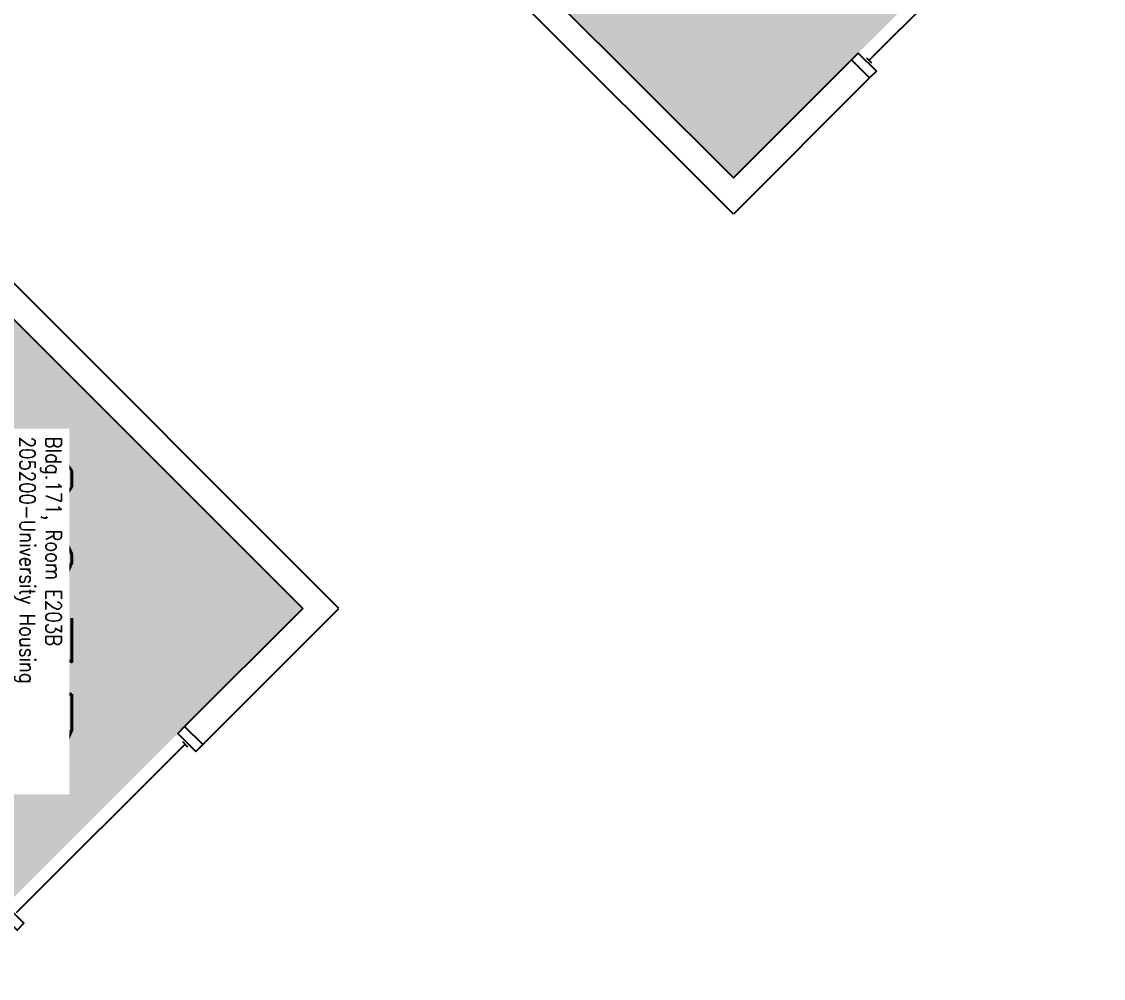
# Model space of a CAD drawing. Header units: inches. Extents: x 9163 to 12690, y -254 to 1312.
# Drawn here: x 10151.4 to 10373.9, y 255.1 to 452 of the extents above; entities that cross this region are included whole.
import ezdxf
from ezdxf.enums import TextEntityAlignment as Align

# ---------------------------------------------------------------- set-up
doc = ezdxf.new("R2010")
doc.units = ezdxf.units.IN
doc.header["$LTSCALE"] = 48
doc.header["$MEASUREMENT"] = 0
for name, color, linetype in [('A-GLAZ', 1, 'Continuous'), ('A-IDEN-VNUM', 4, 'Continuous'), ('A-WALL', 5, 'Continuous'), ('Rooms-Category-Color', 7, 'Continuous'), ('Rooms-College-Color', 7, 'Continuous'), ('Rooms-Department-Color', 7, 'Continuous'), ('Rooms-Division-Color', 7, 'Continuous'), ('Rooms-Information', 7, 'Continuous')]:
    doc.layers.add(name, color=color, linetype=linetype)
doc.styles.add('ROOMVNUMBER', font='simplex.shx', dxfattribs={"width": 0.85})

msp = doc.modelspace()

# ---------------------------------------------------------------- hatches: boundary and pattern name
at = {"layer": 'Rooms-Category-Color', "linetype": 'Continuous', "true_color": 0x728ef3}
for points in [[(10373.86, 495.91), (10297.76, 419.81), (10201.06, 516.51), (10277.18, 592.61), (10373.56, 496.23)], [(10133.09, 255.14), (10209.19, 331.24), (10112.5, 427.94), (10036.39, 351.82), (10132.77, 255.44)]]:
    msp.add_hatch(color=171, dxfattribs=at).paths.add_polyline_path(points)
at = {"layer": 'Rooms-College-Color', "linetype": 'Continuous', "true_color": 0xadadad}
for points in [[(10373.86, 495.91), (10297.76, 419.81), (10201.06, 516.51), (10277.18, 592.61), (10373.56, 496.23)], [(10133.09, 255.14), (10209.19, 331.24), (10112.5, 427.94), (10036.39, 351.82), (10132.77, 255.44)]]:
    msp.add_hatch(color=253, dxfattribs=at).paths.add_polyline_path(points)
at = {"layer": 'Rooms-Department-Color', "linetype": 'Continuous', "true_color": 0x604aed}
for points in [[(10373.86, 495.91), (10297.76, 419.81), (10201.06, 516.51), (10277.18, 592.61), (10373.56, 496.23)], [(10133.09, 255.14), (10209.19, 331.24), (10112.5, 427.94), (10036.39, 351.82), (10132.77, 255.44)]]:
    msp.add_hatch(color=173, dxfattribs=at).paths.add_polyline_path(points)
at = {"layer": 'Rooms-Division-Color', "linetype": 'Continuous', "true_color": 0x604aed}
for points in [[(10373.86, 495.91), (10297.76, 419.81), (10201.06, 516.51), (10277.18, 592.61), (10373.56, 496.23)], [(10133.09, 255.14), (10209.19, 331.24), (10112.5, 427.94), (10036.39, 351.82), (10132.77, 255.44)]]:
    msp.add_hatch(color=173, dxfattribs=at).paths.add_polyline_path(points)

# ---------------------------------------------------------------- linework, layer by layer
at = {"layer": 'A-GLAZ'}
for p, q in [((10360.32, 478.66), (10325.67, 444.01)), ((10325.14, 444.54), (10326.2, 443.48)), ((10150.34, 268.68), (10184.99, 303.33)), ((10184.46, 303.86), (10185.52, 302.8))]:
    msp.add_line(p, q, dxfattribs=at)
for points in [[(10327.17, 441.8), (10325.76, 440.39), (10322.05, 444.1), (10323.46, 445.51)], [(10187.2, 301.83), (10188.62, 303.24), (10184.9, 306.96), (10183.49, 305.54)], [(10151.85, 266.47), (10150.43, 265.06), (10146.72, 268.77), (10148.13, 270.19)]]:
    msp.add_lwpolyline(points, close=True, dxfattribs=at)
at = {"layer": 'A-WALL'}
for p, q in [((10201.06, 516.51), (10297.76, 419.81)), ((10297.76, 412.38), (10197.35, 512.79)), ((10297.76, 419.81), (10322.05, 444.1)), ((10322.05, 444.1), (10325.76, 440.39)), ((10325.76, 440.39), (10297.76, 412.38)), ((10216.62, 331.24), (10116.21, 431.65)), ((10112.5, 427.94), (10209.19, 331.24)), ((10209.19, 331.24), (10184.9, 306.96)), ((10188.62, 303.24), (10216.62, 331.24)), ((10184.9, 306.96), (10188.62, 303.24))]:
    msp.add_line(p, q, dxfattribs=at)

# ---------------------------------------------------------------- texts
at = {"layer": 'A-IDEN-VNUM', "style": 'ROOMVNUMBER', "width": 0.85}
msp.add_text('203B', height=22.5, rotation=270, dxfattribs=at).set_placement((10150.43, 332.9), align=Align.MIDDLE_CENTER)

# ---------------------------------------------------------------- next in the draw order: texts
at = {"layer": 'Rooms-Information', "linetype": 'Continuous', "insert": (10139.18, 366.59), "char_height": 3.2143, "width": 72, "attachment_point": 7, "rotation": 270, "style": 'ROOMVNUMBER', "bg_fill": 3, "box_fill_scale": 1.5, "bg_fill_color": 256, "bg_fill_true_color": 13158600, "bg_fill_transparency": 0}
msp.add_mtext('Bldg.171, Room E203B^M^J205200-University Housing^M^JFICM: Apartment Bedroom^M^JASF: 105, Cap: 1', dxfattribs=at)

doc.saveas('drawing.dxf')
